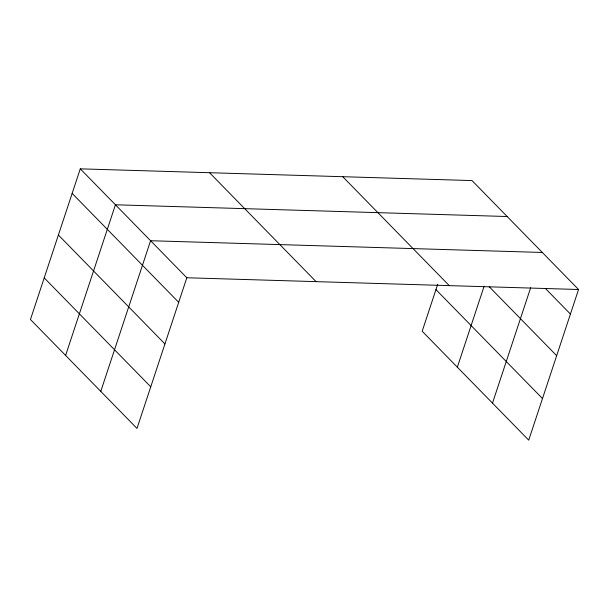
<?xml version="1.0" encoding="UTF-8"?>
<svg xmlns="http://www.w3.org/2000/svg" width="609" height="609" viewBox="0 0 609 609"><rect width="100%" height="100%" fill="white"/><g stroke="black" fill="none" stroke-linecap="round" stroke-linejoin="round"><path stroke-width="0.91" d="M80.274 168.838L30.45 319.497L136.995 428.424L186.818 277.765L80.274 168.838L472.005 180.576L578.55 289.503L528.726 440.162L422.182 331.235L437.719 284.258M65.612 355.435L115.436 204.784L507.168 216.522M100.767 391.381L150.59 240.73L542.322 252.469M457.344 367.181L484.102 286.268M492.498 403.128L530.69 287.654M186.818 277.765L578.55 289.503M545.398 288.476L570.427 314.061M489.263 286.763L556.664 355.679M342.738 176.709L449.275 285.636M435.945 289.618L542.49 398.545M209.542 172.712L316.086 281.64M72.151 193.396L178.696 302.323M58.388 235.013L164.932 343.94M44.213 277.879L150.758 386.806"/></g></svg>
